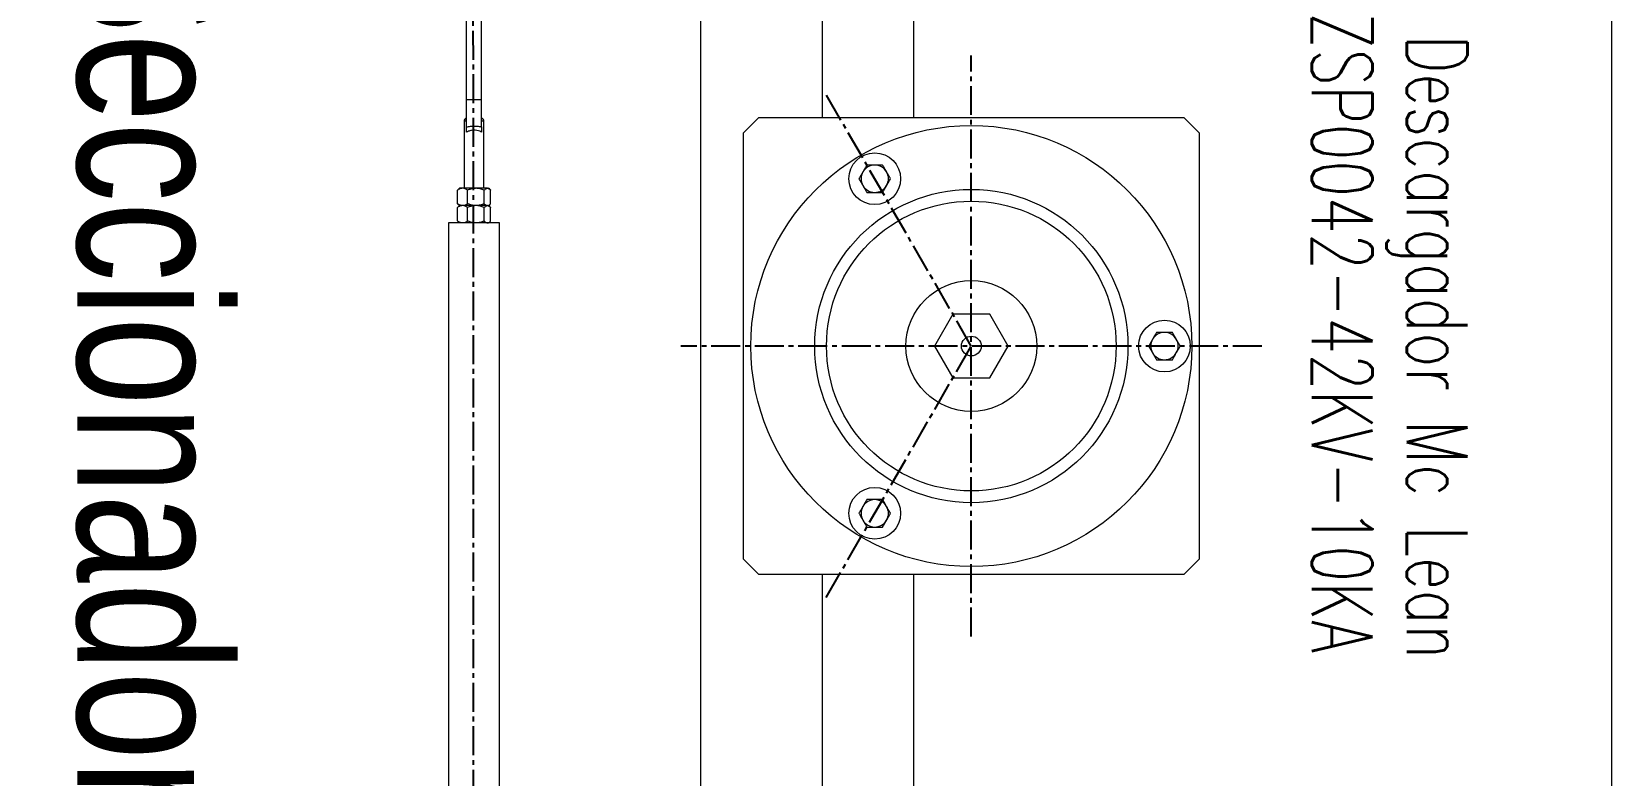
# Model space of a CAD drawing. Header units: millimetres. Extents: x 1587714 to 3094800, y -694377 to -413614.
# Drawn here: x 2046079 to 2047118, y -580744 to -580255 of the extents above; entities that cross this region are included whole.
import ezdxf
from ezdxf.enums import TextEntityAlignment as Align

# ---------------------------------------------------------------- set-up
doc = ezdxf.new("R2010")
doc.units = ezdxf.units.MM
doc.linetypes.add('CENTER2', pattern=[28.575, 19.05, -3.175, 3.175, -3.175])
for name, color, linetype in [('0_EJES', 1, 'CENTER2'), ('M0_EQUIPOS', 7, 'Continuous'), ('M2_PLBULONES', 2, 'Continuous'), ('M_DIM', 1, 'Continuous')]:
    doc.layers.add(name, color=color, linetype=linetype)
doc.styles.add('ARIAL', font='arial.ttf', dxfattribs={"width": 0.8})
doc.styles.add('STYLE-MSF', font='simplex.shx', dxfattribs={"width": 0.8})

msp = doc.modelspace()

# ---------------------------------------------------------------- linework, layer by layer
at = {"layer": '0_EJES'}
for p, q in [((2046369.8455, -583017.058), (2046369.2201, -580135.74)), ((2046696.7201, -580653.0401), (2046696.7201, -580271.0758)), ((2046696.7201, -580462.058), (2046601.2291, -580296.6625)), ((2046887.7023, -580462.058), (2046505.738, -580462.058)), ((2046601.2291, -580627.4534), (2046696.7201, -580462.058))]:
    msp.add_line(p, q, dxfattribs=at)
at = {"layer": 'M0_EQUIPOS', "linetype": 'Continuous', "lineweight": 15}
for p, q in [((2047117.6201, -575302.0565), (2047117.6201, -582812.0559)), ((2046598.7201, -580197.0577), (2046598.7201, -580312.058)), ((2046658.7201, -580197.0577), (2046658.7201, -580312.058)), ((2046556.7201, -580312.058), (2046546.7201, -580322.0577)), ((2046836.7201, -580312.058), (2046556.7201, -580312.058)), ((2046846.7201, -580322.0577), (2046836.7201, -580312.058)), ((2046546.7201, -580322.0577), (2046546.7201, -580602.058)), ((2046846.7201, -580602.058), (2046846.7201, -580322.0577)), ((2046546.7201, -580602.058), (2046556.7201, -580612.0582)), ((2046556.7201, -580612.0582), (2046836.7201, -580612.0582)), ((2046598.7201, -580612.0582), (2046598.7201, -580997.0579)), ((2046658.7201, -580612.0582), (2046658.7201, -580997.0579)), ((2046836.7201, -580612.0582), (2046846.7201, -580602.058))]:
    msp.add_line(p, q, dxfattribs=at)
at = {"layer": 'M0_EQUIPOS', "color": 180, "linetype": 'Continuous', "lineweight": 15}
for p, q in [((2046518.7201, -580192.0581), (2046518.7201, -581002.0581)), ((2046364.7201, -580300.287), (2046364.7201, -580229.2869)), ((2046374.7201, -580300.287), (2046374.7201, -580229.2869)), ((2046374.7201, -580300.287), (2046364.7201, -580300.287)), ((2046364.7201, -580317.9597), (2046364.7201, -580300.287)), ((2046374.7201, -580317.9597), (2046374.7201, -580300.287)), ((2046363.2201, -580314.1), (2046363.2201, -580358.3414)), ((2046364.7201, -580314.1), (2046363.2201, -580314.1)), ((2046376.2201, -580314.1), (2046374.7201, -580314.1)), ((2046376.2201, -580358.3414), (2046376.2201, -580314.1)), ((2046358.8151, -580368.4508), (2046358.8151, -580359.6115)), ((2046360.1951, -580358.3414), (2046359.4087, -580359.0195)), ((2046362.1612, -580358.3414), (2046360.1951, -580358.3414)), ((2046370.9597, -580358.3414), (2046362.1612, -580358.3414)), ((2046365.5072, -580368.4508), (2046365.5072, -580359.6115)), ((2046378.5186, -580358.3414), (2046370.9597, -580358.3414)), ((2046376.4122, -580368.4508), (2046376.4122, -580359.6115)), ((2046378.5186, -580358.3414), (2046379.2451, -580358.3414)), ((2046380.0316, -580359.0195), (2046379.2451, -580358.3414)), ((2046380.6251, -580368.4508), (2046380.6251, -580359.6115)), ((2046358.8151, -580379.8298), (2046358.8151, -580370.9907)), ((2046359.4087, -580369.0428), (2046360.1951, -580369.7206)), ((2046360.1951, -580369.7206), (2046359.4087, -580370.3985)), ((2046362.1612, -580369.7206), (2046360.1951, -580369.7206)), ((2046370.9597, -580369.7206), (2046362.1612, -580369.7206)), ((2046365.5072, -580379.8298), (2046365.5072, -580370.9907)), ((2046378.5186, -580369.7206), (2046370.9597, -580369.7206)), ((2046376.4122, -580379.8298), (2046376.4122, -580370.9907)), ((2046379.2451, -580369.7206), (2046380.0316, -580369.0428)), ((2046380.0316, -580370.3985), (2046379.2451, -580369.7206)), ((2046380.6251, -580379.8298), (2046380.6251, -580370.9907)), ((2046353.0201, -580381.0999), (2046353.0201, -581033.5579)), ((2046386.4201, -580381.0999), (2046353.0201, -580381.0999)), ((2046359.4087, -580380.4221), (2046360.1951, -580381.0999)), ((2046379.2451, -580381.0999), (2046380.0316, -580380.4221)), ((2046386.4201, -581046.058), (2046386.4201, -580381.0999))]:
    msp.add_line(p, q, dxfattribs=at)
at = {"layer": 'M0_EQUIPOS', "color": 20, "linetype": 'Continuous', "lineweight": 15}
for p, q in [((2046684.5958, -580441.0582), (2046672.4714, -580462.0581)), ((2046708.8445, -580441.0582), (2046684.5958, -580441.0582)), ((2046720.9688, -580462.0581), (2046708.8445, -580441.0582)), ((2046672.4714, -580462.0581), (2046684.5958, -580483.058)), ((2046708.8445, -580483.058), (2046720.9688, -580462.0581)), ((2046684.5958, -580483.058), (2046708.8445, -580483.058))]:
    msp.add_line(p, q, dxfattribs=at)
for radius in [145, 103, 95.25, 43, 6.5]:
    msp.add_circle((2046696.7201, -580462.058), radius, dxfattribs=at)
at = {"layer": 'M0_EQUIPOS', "color": 180, "linetype": 'Continuous', "lineweight": 15}
for centre, start, end in [((2046365.2201, -580314.0999), 104.4981575, 180), ((2046374.2201, -580314.0999), 0, 75.5049739)]:
    msp.add_arc(centre, 2, start, end, dxfattribs=at)
for points, knots in [([(2046364.7201, -580317.9597), (2046365.5571, -580317.8053), (2046367.3541, -580317.4738), (2046369.5388, -580317.3973), (2046371.7596, -580317.4878), (2046373.2439, -580317.6631), (2046374.4343, -580317.9023), (2046374.7201, -580317.9597)], [0, 0, 0, 0, 0.264782062, 0.568448777, 0.611802013, 0.906777211, 1, 1, 1, 1]), ([(2046364.7201, -580321.433), (2046364.7201, -580321.1083), (2046364.7201, -580320.3403), (2046364.7201, -580319.2132), (2046364.7201, -580318.3825), (2046364.7201, -580318.0547), (2046364.7201, -580317.9597)], [0, 0, 0, 0, 0.207633282, 0.491067339, 0.852490107, 1, 1, 1, 1]), ([(2046374.7201, -580321.433), (2046374.5674, -580321.3576), (2046373.9562, -580321.056), (2046372.6171, -580320.5151), (2046371.1293, -580320.2047), (2046369.6279, -580320.101), (2046368.7753, -580320.1543), (2046367.3424, -580320.4015), (2046366.0476, -580320.796), (2046365.1266, -580321.238), (2046364.7201, -580321.433)], [0, 0, 0, 0, 0.06201211, 0.248094001, 0.431839713, 0.458354471, 0.63575664, 0.644164708, 0.842961155, 1, 1, 1, 1]), ([(2046374.7201, -580317.9597), (2046374.7201, -580318.1936), (2046374.7201, -580318.6746), (2046374.7201, -580319.7444), (2046374.7201, -580320.7139), (2046374.7201, -580321.2363), (2046374.7201, -580321.433)], [0, 0, 0, 0, 0.324049564, 0.666581883, 0.874448846, 1, 1, 1, 1]), ([(2046362.1612, -580358.3414), (2046361.6928, -580358.3898), (2046360.7392, -580358.4884), (2046359.6304, -580359.0577), (2046358.9989, -580359.4867), (2046358.8151, -580359.6115)], [0, 0, 0, 0, 0.406299284, 0.827270086, 1, 1, 1, 1]), ([(2046358.8151, -580359.6115), (2046358.9916, -580359.4055), (2046359.1818, -580359.1834), (2046359.3827, -580359.0472), (2046359.3973, -580359.0373)], [0, 0, 0, 0, 0.927570753, 1, 1, 1, 1]), ([(2046365.5072, -580359.6115), (2046364.9868, -580359.2776), (2046363.9272, -580358.5977), (2046362.7707, -580358.3464), (2046362.1769, -580358.3415), (2046362.1612, -580358.3414)], [0, 0, 0, 0, 0.484343848, 0.986334835, 1, 1, 1, 1]), ([(2046370.9597, -580358.3414), (2046370.1965, -580358.3898), (2046368.6425, -580358.4884), (2046366.8356, -580359.0577), (2046365.8066, -580359.4867), (2046365.5072, -580359.6115)], [0, 0, 0, 0, 0.406295385, 0.827265292, 1, 1, 1, 1]), ([(2046376.4122, -580359.6115), (2046375.5644, -580359.2776), (2046373.8379, -580358.5977), (2046371.9522, -580358.3464), (2046370.9853, -580358.3415), (2046370.9597, -580358.3414)], [0, 0, 0, 0, 0.484338446, 0.98632683, 1, 1, 1, 1]), ([(2046376.4122, -580359.6115), (2046376.5905, -580359.4228), (2046377.0124, -580358.9763), (2046377.7157, -580358.4619), (2046378.2487, -580358.3819), (2046378.5186, -580358.3414)], [0, 0, 0, 0, 0.265469199, 0.628073533, 1, 1, 1, 1]), ([(2046378.5186, -580358.3414), (2046378.5669, -580358.3428), (2046378.8826, -580358.3522), (2046379.4716, -580358.5599), (2046380.1224, -580359.0682), (2046380.5009, -580359.4772), (2046380.6251, -580359.6115)], [0, 0, 0, 0, 0.066522242, 0.435276058, 0.814553164, 1, 1, 1, 1]), ([(2046362.1612, -580369.7206), (2046361.6928, -580369.6724), (2046360.7391, -580369.5741), (2046359.6305, -580369.0042), (2046358.9989, -580368.5755), (2046358.8151, -580368.4508)], [0, 0, 0, 0, 0.406298351, 0.827284361, 1, 1, 1, 1]), ([(2046358.8151, -580368.4508), (2046358.9916, -580368.6563), (2046359.1819, -580368.8778), (2046359.3827, -580369.015), (2046359.3973, -580369.0249)], [0, 0, 0, 0, 0.927532068, 1, 1, 1, 1]), ([(2046362.1612, -580369.7206), (2046361.6928, -580369.7691), (2046360.7392, -580369.8676), (2046359.6304, -580370.437), (2046358.9989, -580370.8659), (2046358.8151, -580370.9907)], [0, 0, 0, 0, 0.406299284, 0.827270086, 1, 1, 1, 1]), ([(2046358.8151, -580370.9907), (2046358.9916, -580370.7852), (2046359.1819, -580370.5635), (2046359.3827, -580370.4263), (2046359.3973, -580370.4164)], [0, 0, 0, 0, 0.927535904, 1, 1, 1, 1]), ([(2046365.5072, -580368.4508), (2046364.9868, -580368.7843), (2046363.9272, -580369.4634), (2046362.7707, -580369.7187), (2046362.1769, -580369.7206), (2046362.1612, -580369.7206)], [0, 0, 0, 0, 0.484343942, 0.986335026, 1, 1, 1, 1]), ([(2046365.5072, -580370.9907), (2046364.9868, -580370.6573), (2046363.9272, -580369.9782), (2046362.7707, -580369.7225), (2046362.1769, -580369.7207), (2046362.1612, -580369.7206)], [0, 0, 0, 0, 0.4843412819, 0.9863351015, 1, 1, 1, 1]), ([(2046370.9597, -580369.7206), (2046370.1965, -580369.6724), (2046368.6425, -580369.5741), (2046366.8357, -580369.0042), (2046365.8066, -580368.5755), (2046365.5072, -580368.4508)], [0, 0, 0, 0, 0.406294451, 0.827279566, 1, 1, 1, 1]), ([(2046370.9597, -580369.7206), (2046370.1965, -580369.7691), (2046368.6425, -580369.8676), (2046366.8356, -580370.437), (2046365.8066, -580370.8659), (2046365.5072, -580370.9907)], [0, 0, 0, 0, 0.406295385, 0.827265292, 1, 1, 1, 1]), ([(2046376.4122, -580368.4508), (2046375.5644, -580368.7843), (2046373.8379, -580369.4634), (2046371.9522, -580369.7187), (2046370.9853, -580369.7206), (2046370.9597, -580369.7206)], [0, 0, 0, 0, 0.48433854, 0.986327021, 1, 1, 1, 1]), ([(2046376.4122, -580370.9907), (2046375.5644, -580370.6573), (2046373.8379, -580369.9782), (2046371.9523, -580369.7225), (2046370.9853, -580369.7207), (2046370.9597, -580369.7206)], [0, 0, 0, 0, 0.48433588, 0.986327096, 1, 1, 1, 1]), ([(2046376.4122, -580368.4508), (2046376.5905, -580368.6394), (2046377.0125, -580369.0856), (2046377.7157, -580369.6005), (2046378.2487, -580369.6803), (2046378.5186, -580369.7206)], [0, 0, 0, 0, 0.265456257, 0.628074373, 1, 1, 1, 1]), ([(2046376.4122, -580370.9907), (2046376.5905, -580370.802), (2046377.0125, -580370.3556), (2046377.7157, -580369.8408), (2046378.2487, -580369.761), (2046378.5186, -580369.7206)], [0, 0, 0, 0, 0.2654673839, 0.6280800068, 1, 1, 1, 1]), ([(2046378.5186, -580369.7206), (2046378.5669, -580369.7193), (2046378.8826, -580369.7105), (2046379.4716, -580369.5019), (2046380.1224, -580368.9938), (2046380.5009, -580368.585), (2046380.6251, -580368.4508)], [0, 0, 0, 0, 0.0665222512, 0.4352854094, 0.8145667244, 1, 1, 1, 1]), ([(2046378.5186, -580369.7206), (2046378.5669, -580369.722), (2046378.8826, -580369.7308), (2046379.4716, -580369.9394), (2046380.1224, -580370.4474), (2046380.5009, -580370.8564), (2046380.6251, -580370.9907)], [0, 0, 0, 0, 0.066521212, 0.435278611, 0.814554002, 1, 1, 1, 1]), ([(2046362.1612, -580381.0999), (2046361.6928, -580381.0516), (2046360.7392, -580380.9533), (2046359.6304, -580380.3835), (2046358.9989, -580379.9546), (2046358.8151, -580379.8298)], [0, 0, 0, 0, 0.406291974, 0.827271376, 1, 1, 1, 1]), ([(2046358.8151, -580379.8298), (2046358.9916, -580380.0354), (2046359.1819, -580380.257), (2046359.3827, -580380.3942), (2046359.3973, -580380.4042)], [0, 0, 0, 0, 0.927535904, 1, 1, 1, 1]), ([(2046365.5072, -580379.8298), (2046364.9868, -580380.1634), (2046363.9273, -580380.8427), (2046362.7707, -580381.098), (2046362.1769, -580381.0998), (2046362.1612, -580381.0999)], [0, 0, 0, 0, 0.484351017, 0.986335214, 1, 1, 1, 1]), ([(2046370.9597, -580381.0999), (2046370.1965, -580381.0516), (2046368.6425, -580380.9533), (2046366.8356, -580380.3835), (2046365.8066, -580379.9546), (2046365.5072, -580379.8298)], [0, 0, 0, 0, 0.406288074, 0.827266581, 1, 1, 1, 1]), ([(2046376.4122, -580379.8298), (2046375.5644, -580380.1634), (2046373.8379, -580380.8427), (2046371.9522, -580381.098), (2046370.9853, -580381.0998), (2046370.9597, -580381.0999)], [0, 0, 0, 0, 0.4843456157, 0.9863272086, 1, 1, 1, 1]), ([(2046376.4122, -580379.8298), (2046376.5905, -580380.0185), (2046377.0125, -580380.4649), (2046377.7157, -580380.9797), (2046378.2487, -580381.0595), (2046378.5186, -580381.0999)], [0, 0, 0, 0, 0.2654673839, 0.6280800068, 1, 1, 1, 1]), ([(2046378.5186, -580381.0999), (2046378.5669, -580381.0985), (2046378.8826, -580381.0897), (2046379.4716, -580380.8811), (2046380.1224, -580380.3731), (2046380.5009, -580379.9641), (2046380.6251, -580379.8298)], [0, 0, 0, 0, 0.066521212, 0.435278611, 0.814554002, 1, 1, 1, 1])]:
    msp.add_open_spline(points, degree=3, knots=knots, dxfattribs=at)
at = {"layer": 'M2_PLBULONES', "linetype": 'Continuous', "lineweight": 15}
for centre in [(2046633.2201, -580352.0727), (2046823.7201, -580462.058), (2046633.2201, -580572.0432)]:
    msp.add_circle(centre, 17, dxfattribs=at)
for centre, start, end in [((2046633.2201, -580352.0727), 150, 210), ((2046633.2201, -580352.0727), 90, 150), ((2046633.2201, -580352.0727), 30, 90), ((2046633.2201, -580352.0727), 330, 30), ((2046633.2201, -580352.0727), 210, 270), ((2046633.2201, -580352.0727), 270, 330), ((2046823.7201, -580462.058), 90, 150), ((2046823.7201, -580462.058), 30, 90), ((2046823.7201, -580462.058), 150, 210), ((2046823.7201, -580462.058), 210, 270), ((2046823.7201, -580462.058), 270, 330), ((2046823.7201, -580462.058), 330, 30), ((2046633.2201, -580572.0432), 150, 210), ((2046633.2201, -580572.0432), 90, 150), ((2046633.2201, -580572.0432), 30, 90), ((2046633.2201, -580572.0432), 330, 30), ((2046633.2201, -580572.0432), 210, 270), ((2046633.2201, -580572.0432), 270, 330)]:
    msp.add_arc(centre, 9, start, end, dxfattribs=at)
for points, knots in [([(2046625.4259, -580347.5728), (2046625.3643, -580347.6795), (2046624.8979, -580348.4872), (2046624.0187, -580350.0102), (2046623.2272, -580351.381), (2046622.8278, -580352.0727)], [0, 0, 0, 0, 0.070082776, 0.530786481, 1, 1, 1, 1]), ([(2046622.8278, -580352.0727), (2046623.2498, -580352.8036), (2046624.1013, -580354.2787), (2046624.9817, -580355.8034), (2046625.4259, -580356.5727)], [0, 0, 0, 0, 0.495502787, 1, 1, 1, 1]), ([(2046628.024, -580343.0729), (2046627.602, -580343.8036), (2046626.7503, -580345.2786), (2046625.8701, -580346.8034), (2046625.4259, -580347.5728)], [0, 0, 0, 0, 0.495425578, 1, 1, 1, 1]), ([(2046633.2201, -580343.0729), (2046632.8327, -580343.0729), (2046631.0747, -580343.0729), (2046629.3605, -580343.0729), (2046628.024, -580343.0729)], [0, 0, 0, 0, 0.220363616, 1, 1, 1, 1]), ([(2046638.4163, -580343.0729), (2046638.0842, -580343.0729), (2046636.3928, -580343.0729), (2046634.6338, -580343.0729), (2046633.2201, -580343.0729)], [0, 0, 0, 0, 0.196351574, 1, 1, 1, 1]), ([(2046641.0144, -580347.5728), (2046640.9528, -580347.4662), (2046640.4864, -580346.6585), (2046639.6072, -580345.1354), (2046638.8157, -580343.7646), (2046638.4163, -580343.0729)], [0, 0, 0, 0, 0.070082776, 0.530786481, 1, 1, 1, 1]), ([(2046643.6124, -580352.0727), (2046643.1905, -580351.3418), (2046642.339, -580349.8668), (2046641.4586, -580348.342), (2046641.0144, -580347.5728)], [0, 0, 0, 0, 0.495502787, 1, 1, 1, 1]), ([(2046641.0144, -580356.5727), (2046641.0759, -580356.466), (2046641.5424, -580355.6583), (2046642.4216, -580354.1353), (2046643.2131, -580352.7644), (2046643.6124, -580352.0727)], [0, 0, 0, 0, 0.070083482, 0.530786483, 1, 1, 1, 1]), ([(2046625.4259, -580356.5727), (2046625.4875, -580356.6793), (2046625.9539, -580357.487), (2046626.8331, -580359.01), (2046627.6246, -580360.3809), (2046628.024, -580361.0726)], [0, 0, 0, 0, 0.070082776, 0.530786481, 1, 1, 1, 1]), ([(2046628.024, -580361.0726), (2046629.3605, -580361.0726), (2046631.0747, -580361.0726), (2046632.8327, -580361.0726), (2046633.2201, -580361.0726)], [0, 0, 0, 0, 0.779636384, 1, 1, 1, 1]), ([(2046633.2201, -580361.0726), (2046634.6338, -580361.0726), (2046636.3928, -580361.0726), (2046638.0842, -580361.0726), (2046638.4163, -580361.0726)], [0, 0, 0, 0, 0.803648426, 1, 1, 1, 1]), ([(2046638.4163, -580361.0726), (2046638.8382, -580360.3418), (2046639.6899, -580358.8669), (2046640.5702, -580357.3421), (2046641.0144, -580356.5727)], [0, 0, 0, 0, 0.495425578, 1, 1, 1, 1]), ([(2046818.524, -580453.0578), (2046817.8558, -580454.2153), (2046816.9987, -580455.7001), (2046816.1196, -580457.2227), (2046815.9259, -580457.5582)], [0, 0, 0, 0, 0.779646249, 1, 1, 1, 1]), ([(2046823.7201, -580453.0578), (2046823.597, -580453.0578), (2046822.6643, -580453.0578), (2046820.9057, -580453.0578), (2046819.3227, -580453.0578), (2046818.524, -580453.0578)], [0, 0, 0, 0, 0.070090111, 0.530782967, 1, 1, 1, 1]), ([(2046828.9163, -580453.0578), (2046828.0724, -580453.0578), (2046826.3692, -580453.0578), (2046824.6085, -580453.0578), (2046823.7201, -580453.0578)], [0, 0, 0, 0, 0.495460594, 1, 1, 1, 1]), ([(2046831.5144, -580457.5582), (2046831.4528, -580457.4514), (2046830.9869, -580456.6432), (2046830.107, -580455.1204), (2046829.3156, -580453.7495), (2046828.9163, -580453.0578)], [0, 0, 0, 0, 0.070155661, 0.530823598, 1, 1, 1, 1]), ([(2046815.9259, -580457.5582), (2046815.219, -580458.7822), (2046814.3392, -580460.3054), (2046813.4939, -580461.7704), (2046813.3278, -580462.0581)], [0, 0, 0, 0, 0.8035846678, 1, 1, 1, 1]), ([(2046813.3278, -580462.0581), (2046813.7498, -580462.7888), (2046814.6015, -580464.2638), (2046815.4817, -580465.7886), (2046815.9259, -580466.558)], [0, 0, 0, 0, 0.495425578, 1, 1, 1, 1]), ([(2046815.9259, -580466.558), (2046815.9875, -580466.6647), (2046816.4539, -580467.4724), (2046817.3331, -580468.9954), (2046818.1246, -580470.3662), (2046818.524, -580471.0579)], [0, 0, 0, 0, 0.070082776, 0.530786481, 1, 1, 1, 1]), ([(2046828.9163, -580471.0579), (2046829.0823, -580470.7703), (2046829.9281, -580469.3057), (2046830.8076, -580467.7823), (2046831.5144, -580466.558)], [0, 0, 0, 0, 0.196338606, 1, 1, 1, 1]), ([(2046834.1124, -580462.0581), (2046833.6905, -580461.3272), (2046832.839, -580459.8521), (2046831.9586, -580458.3274), (2046831.5144, -580457.5582)], [0, 0, 0, 0, 0.495502091, 1, 1, 1, 1]), ([(2046831.5144, -580466.558), (2046831.7081, -580466.2225), (2046832.5871, -580464.7), (2046833.4442, -580463.2155), (2046834.1124, -580462.0581)], [0, 0, 0, 0, 0.220371429, 1, 1, 1, 1]), ([(2046818.524, -580471.0579), (2046819.3679, -580471.0579), (2046821.0711, -580471.0579), (2046822.8318, -580471.0579), (2046823.7201, -580471.0579)], [0, 0, 0, 0, 0.495460594, 1, 1, 1, 1]), ([(2046823.7201, -580471.0579), (2046823.8433, -580471.0579), (2046824.776, -580471.0579), (2046826.5346, -580471.0579), (2046828.1176, -580471.0579), (2046828.9163, -580471.0579)], [0, 0, 0, 0, 0.070088698, 0.530782964, 1, 1, 1, 1]), ([(2046625.4259, -580567.5431), (2046625.3643, -580567.6497), (2046624.8979, -580568.4574), (2046624.0187, -580569.9804), (2046623.2272, -580571.3513), (2046622.8278, -580572.043)], [0, 0, 0, 0, 0.070082776, 0.530786481, 1, 1, 1, 1]), ([(2046628.024, -580563.0431), (2046627.6021, -580563.774), (2046626.7506, -580565.2491), (2046625.8701, -580566.7738), (2046625.4259, -580567.5431)], [0, 0, 0, 0, 0.495502787, 1, 1, 1, 1]), ([(2046633.2201, -580563.0431), (2046633.097, -580563.0431), (2046632.1642, -580563.0431), (2046630.4057, -580563.0431), (2046628.8227, -580563.0431), (2046628.024, -580563.0431)], [0, 0, 0, 0, 0.070090109, 0.530784358, 1, 1, 1, 1]), ([(2046638.4163, -580563.0431), (2046637.5724, -580563.0431), (2046635.8692, -580563.0431), (2046634.1085, -580563.0431), (2046633.2201, -580563.0431)], [0, 0, 0, 0, 0.495459899, 1, 1, 1, 1]), ([(2046641.0144, -580567.5431), (2046640.3076, -580566.3188), (2046639.4281, -580564.7954), (2046638.5823, -580563.3307), (2046638.4163, -580563.0431)], [0, 0, 0, 0, 0.803660844, 1, 1, 1, 1]), ([(2046643.6124, -580572.043), (2046642.9442, -580570.8856), (2046642.0871, -580569.4011), (2046641.2081, -580567.8786), (2046641.0144, -580567.5431)], [0, 0, 0, 0, 0.779628571, 1, 1, 1, 1]), ([(2046622.8278, -580572.043), (2046622.9939, -580572.3307), (2046623.8393, -580573.7958), (2046624.719, -580575.3192), (2046625.4259, -580576.5434)], [0, 0, 0, 0, 0.196400054, 1, 1, 1, 1]), ([(2046625.4259, -580576.5434), (2046625.6196, -580576.8789), (2046626.4986, -580578.4014), (2046627.3557, -580579.8859), (2046628.024, -580581.0433)], [0, 0, 0, 0, 0.220370725, 1, 1, 1, 1]), ([(2046628.024, -580581.0433), (2046628.8679, -580581.0433), (2046630.5711, -580581.0433), (2046632.3318, -580581.0433), (2046633.2201, -580581.0433)], [0, 0, 0, 0, 0.495460594, 1, 1, 1, 1]), ([(2046633.2201, -580581.0433), (2046633.3433, -580581.0433), (2046634.276, -580581.0433), (2046636.0346, -580581.0433), (2046637.6176, -580581.0433), (2046638.4163, -580581.0433)], [0, 0, 0, 0, 0.0700887947, 0.5307836946, 1, 1, 1, 1]), ([(2046638.4163, -580581.0433), (2046638.8382, -580580.3124), (2046639.6897, -580578.8373), (2046640.5702, -580577.3126), (2046641.0144, -580576.5434)], [0, 0, 0, 0, 0.495502787, 1, 1, 1, 1]), ([(2046641.0144, -580576.5434), (2046641.0759, -580576.4367), (2046641.5424, -580575.629), (2046642.4217, -580574.1059), (2046643.2131, -580572.7348), (2046643.6124, -580572.043)], [0, 0, 0, 0, 0.0700781358, 0.5307459915, 1, 1, 1, 1])]:
    msp.add_open_spline(points, degree=3, knots=knots, dxfattribs=at)

# ---------------------------------------------------------------- texts
at = {"layer": 'M_DIM', "color": 11, "style": 'ARIAL', "width": 0.75}
msp.add_text('Seccionador (S2)', height=100, rotation=270, dxfattribs=at).set_placement((2046146.4794, -580591.4408), align=Align.MIDDLE)
at = {"layer": 'M_DIM', "color": 7, "style": 'STYLE-MSF', "width": 0.7}
for s, p in [('ZSP0042-42KV-10KA', (2046920.538, -580242.7611)), ('Descargador Mc Lean', (2046983.0081, -580257.5564))]:
    msp.add_text(s, height=40, rotation=270, dxfattribs=at).set_placement(p)

doc.saveas('drawing.dxf')
